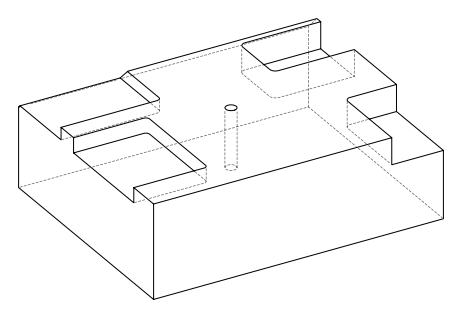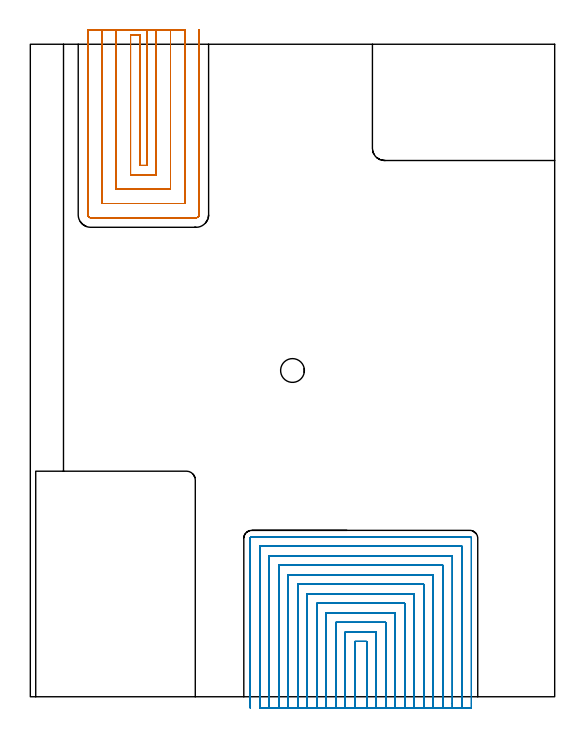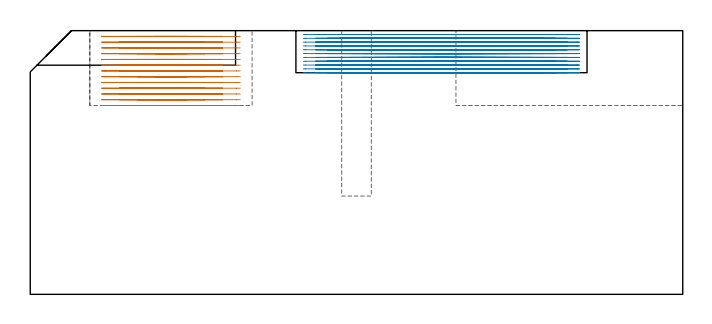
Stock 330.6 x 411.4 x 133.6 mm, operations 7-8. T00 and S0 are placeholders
(PLAN: 8 operations, 7 tool changes, 234.8 min)
(1 SPOT_DRILL | STEP1POCKET | NXT0321_9005460120000 | 0.03 min | 0 mm3)
(2 DRILL_BLIND_HOLE_INTO_CENTER | STEP1POCKET | UGT0301_493 | 0.34 min | 6139 mm3)
(3 DRILL_TO_ENLARGE_BLIND_HOLE | STEP1POCKET | UGT0301_375 | 0.34 min | 8634 mm3)
(4 AREA_MILL | FG_CHAMFER_SURFACE | UGT0205_001 | 19.78 min | 84352 mm3)
(5 MILL_CORNER_NOTCH_RECTANGULAR | CORNER_NOTCH_RECTANGULAR | NXT0201_011 | Follow Part, ap 3, ae 75% | 31.66 min | 318733 mm3)
(6 MILL_CORNER_NOTCH_RECTANGULAR_1 | CORNER_NOTCH_RECTANGULAR_1 | NXT0201_009 | Follow Part, ap 2, ae 75% | 48.27 min | 233971 mm3)
(7 MILL_SLOT | SLOT_PARTIAL_RECTANGULAR | NXT0201_011 | Follow Part, ap 3, ae 75% | 38.23 min | 358567 mm3)
(8 MILL_SLOT_1 | SLOT_PARTIAL_RECTANGULAR_1 | NXT0201_009 | Follow Part, ap 2, ae 75% | 96.17 min | 329347 mm3)
(TOOL NXT0321_9005460120000 | NC Spot Drill, 142deg, 12mm, Carbide, Uncoated | D12 PA142 FL30 Z2)
(TOOL UGT0301_493 | Carbide Drill 9.8 mm | D9.8 PA118 FL87 Z2)
(TOOL UGT0301_375 | Twist Drill Flat Bottom 15 mm | D15 PA180 FL120 Z2)
(TOOL UGT0205_001 | Chamfer Mill 20 x 3 x 45 deg. | D20 FL50 Z2)
(TOOL NXT0201_011 | ENDMILL 12mm [2P460-1200-NA 1630] | D12 FL38 Z6)
(TOOL NXT0201_009 | ENDMILL 8mm [2P460-0800-NA 1630] | D8 FL26 Z6)
(OP 7 MILL_SLOT)
G17 G21 G94 G90
T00 M6
G54
G17 G0 G90 X73.4 Y420.4 S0 M3
G43 Z143.6 H1
Z130.685
G94 G1 Y417.4 F250.
Y335. F500.
X69.2
Y417.4
X63.2
Y329.
X79.4
Y417.4
Y420.4 F250.
X54.2
Y417.4
Y320. F500.
X88.4
Y417.4
Y420.4 F250.
X45.2
Y417.4
Y311. F500.
X97.4
Y417.4
Y420.4 F250.
X36.2
Y417.4
Y303.9 F500.
G3 X38.1 Y302. R1.9
G1 X104.5
G3 X106.4 Y303.9 R1.9
G1 Y417.4
Y420.4 F250.
G0 X73.4 Z127.769
G1 Y417.4
Y335. F500.
X69.2
Y417.4
X63.2
Y329.
X79.4
Y417.4
Y420.4 F250.
X54.2
Y417.4
Y320. F500.
X88.4
Y417.4
Y420.4 F250.
X45.2
Y417.4
Y311. F500.
X97.4
Y417.4
Y420.4 F250.
X36.2
Y417.4
Y303.9 F500.
G3 X38.1 Y302. R1.9
G1 X104.5
G3 X106.4 Y303.9 R1.9
G1 Y417.4
Y420.4 F250.
G0 X73.4 Z124.854
G1 Y417.4
Y335. F500.
X69.2
Y417.4
X63.2
Y329.
X79.4
Y417.4
Y420.4 F250.
X54.2
Y417.4
Y320. F500.
X88.4
Y417.4
Y420.4 F250.
X45.2
Y417.4
Y311. F500.
X97.4
Y417.4
Y420.4 F250.
X36.2
Y417.4
Y303.9 F500.
G3 X38.1 Y302. R1.9
G1 X104.5
G3 X106.4 Y303.9 R1.9
G1 Y417.4
Y420.4 F250.
G0 X73.4 Z121.938
G1 Y417.4
Y335. F500.
X69.2
Y417.4
X63.2
Y329.
X79.4
Y417.4
Y420.4 F250.
X54.2
Y417.4
Y320. F500.
X88.4
Y417.4
Y420.4 F250.
X45.2
Y417.4
Y311. F500.
X97.4
Y417.4
Y420.4 F250.
X36.2
Y417.4
Y303.9 F500.
G3 X38.1 Y302. R1.9
G1 X104.5
G3 X106.4 Y303.9 R1.9
G1 Y417.4
Y420.4 F250.
G0 X73.4 Z119.023
G1 Y417.4
Y335. F500.
X69.2
Y417.4
X63.2
Y329.
X79.4
Y417.4
Y420.4 F250.
X54.2
Y417.4
Y320. F500.
X88.4
Y417.4
Y420.4 F250.
X45.2
Y417.4
Y311. F500.
X97.4
Y417.4
Y420.4 F250.
X36.2
Y417.4
Y303.9 F500.
G3 X38.1 Y302. R1.9
G1 X104.5
G3 X106.4 Y303.9 R1.9
G1 Y417.4
Y420.4 F250.
G0 X73.4 Z116.108
G1 Y417.4
Y335. F500.
X69.2
Y417.4
X63.2
Y329.
X79.4
Y417.4
Y420.4 F250.
X54.2
Y417.4
Y320. F500.
X88.4
Y417.4
Y420.4 F250.
X45.2
Y417.4
Y311. F500.
X97.4
Y417.4
Y420.4 F250.
X36.2
Y417.4
Y303.9 F500.
G3 X38.1 Y302. R1.9
G1 X104.5
G3 X106.4 Y303.9 R1.9
G1 Y417.4
Y420.4 F250.
G0 X73.4 Z113.192
G1 Y417.4
Y335. F500.
X69.2
Y417.4
X63.2
Y329.
X79.4
Y417.4
Y420.4 F250.
X54.2
Y417.4
Y320. F500.
X88.4
Y417.4
Y420.4 F250.
X45.2
Y417.4
Y311. F500.
X97.4
Y417.4
Y420.4 F250.
X36.2
Y417.4
Y303.9 F500.
G3 X38.1 Y302. R1.9
G1 X104.5
G3 X106.4 Y303.9 R1.9
G1 Y417.4
Y420.4 F250.
G0 X73.4 Z110.277
G1 Y417.4
Y335. F500.
X69.2
Y417.4
X63.2
Y329.
X79.4
Y417.4
Y420.4 F250.
X54.2
Y417.4
Y320. F500.
X88.4
Y417.4
Y420.4 F250.
X45.2
Y417.4
Y311. F500.
X97.4
Y417.4
Y420.4 F250.
X36.2
Y417.4
Y303.9 F500.
G3 X38.1 Y302. R1.9
G1 X104.5
G3 X106.4 Y303.9 R1.9
G1 Y417.4
Y420.4 F250.
G0 X73.4 Z107.362
G1 Y417.4
Y335. F500.
X69.2
Y417.4
X63.2
Y329.
X79.4
Y417.4
Y420.4 F250.
X54.2
Y417.4
Y320. F500.
X88.4
Y417.4
Y420.4 F250.
X45.2
Y417.4
Y311. F500.
X97.4
Y417.4
Y420.4 F250.
X36.2
Y417.4
Y303.9 F500.
G3 X38.1 Y302. R1.9
G1 X104.5
G3 X106.4 Y303.9 R1.9
G1 Y417.4
Y420.4 F250.
G0 X73.4 Z104.446
G1 Y417.4
Y335. F500.
X69.2
Y417.4
X63.2
Y329.
X79.4
Y417.4
Y420.4 F250.
X54.2
Y417.4
Y320. F500.
X88.4
Y417.4
Y420.4 F250.
X45.2
Y417.4
Y311. F500.
X97.4
Y417.4
Y420.4 F250.
X36.2
Y417.4
Y303.9 F500.
G3 X38.1 Y302. R1.9
G1 X104.5
G3 X106.4 Y303.9 R1.9
G1 Y417.4
Y420.4 F250.
G0 X73.4 Z101.531
G1 Y417.4
Y335. F500.
X69.2
Y417.4
X63.2
Y329.
X79.4
Y417.4
Y420.4 F250.
X54.2
Y417.4
Y320. F500.
X88.4
Y417.4
Y420.4 F250.
X45.2
Y417.4
Y311. F500.
X97.4
Y417.4
Y420.4 F250.
X36.2
Y417.4
Y303.9 F500.
G3 X38.1 Y302. R1.9
G1 X104.5
G3 X106.4 Y303.9 R1.9
G1 Y417.4
Y420.4 F250.
G0 X73.4 Z98.615
G1 Y417.4
Y335. F500.
X69.2
Y417.4
X63.2
Y329.
X79.4
Y417.4
Y420.4 F250.
X54.2
Y417.4
Y320. F500.
X88.4
Y417.4
Y420.4 F250.
X45.2
Y417.4
Y311. F500.
X97.4
Y417.4
Y420.4 F250.
X36.2
Y417.4
Y303.9 F500.
G3 X38.1 Y302. R1.9
G1 X104.5
G3 X106.4 Y303.9 R1.9
G1 Y417.4
Y420.4 F250.
G0 X73.4 Z95.7
G1 Y417.4
Y335. F500.
X69.2
Y417.4
X63.2
Y329.
X79.4
Y417.4
Y420.4 F250.
X54.2
Y417.4
Y320. F500.
X88.4
Y417.4
Y420.4 F250.
X45.2
Y417.4
Y311. F500.
X97.4
Y417.4
Y420.4 F250.
X36.2
Y417.4
Y303.9 F500.
G3 X38.1 Y302. R1.9
G1 X104.5
G3 X106.4 Y303.9 R1.9
G1 Y417.4
Y420.4 F250.
G0 Z143.6
M5
M2
(OP 8 MILL_SLOT_1)
G17 G21 G94 G90
T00 M6
G54
G17 G0 G90 X212.1 Y-7. S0 M3
G43 Z143.6 H1
Z131.664
G94 G1 Y-4. F250.
Y34.9 F500.
X204.6
Y-4.
Y-7. F250.
X218.1
Y-4.
Y40.9 F500.
X198.6
Y-4.
Y-7. F250.
X224.1
Y-4.
Y46.9 F500.
X192.6
Y-4.
Y-7. F250.
X230.1
Y-4.
Y52.9 F500.
X186.6
Y-4.
Y-7. F250.
X236.1
Y-4.
Y58.9 F500.
X180.6
Y-4.
Y-7. F250.
X242.1
Y-4.
Y64.9 F500.
X174.6
Y-4.
Y-7. F250.
X248.1
Y-4.
Y70.9 F500.
X168.6
Y-4.
Y-7. F250.
X254.1
Y-4.
Y76.9 F500.
X162.6
Y-4.
Y-7. F250.
X260.1
Y-4.
Y82.9 F500.
X156.6
Y-4.
Y-7. F250.
X266.1
Y-4.
Y88.9 F500.
X150.6
Y-4.
Y-7. F250.
X272.1
Y-4.
Y94.9 F500.
X144.6
Y-4.
Y-7. F250.
X278.1
Y-4.
Y99.9 F500.
G3 X277.1 Y100.9 R1.
G1 X139.6
G3 X138.6 Y99.9 R1.
G1 Y-4.
Y-7. F250.
G0 X212.1 Z129.727
G1 Y-4.
Y34.9 F500.
X204.6
Y-4.
Y-7. F250.
X218.1
Y-4.
Y40.9 F500.
X198.6
Y-4.
Y-7. F250.
X224.1
Y-4.
Y46.9 F500.
X192.6
Y-4.
Y-7. F250.
X230.1
Y-4.
Y52.9 F500.
X186.6
Y-4.
Y-7. F250.
X236.1
Y-4.
Y58.9 F500.
X180.6
Y-4.
Y-7. F250.
X242.1
Y-4.
Y64.9 F500.
X174.6
Y-4.
Y-7. F250.
X248.1
Y-4.
Y70.9 F500.
X168.6
Y-4.
Y-7. F250.
X254.1
Y-4.
Y76.9 F500.
X162.6
Y-4.
Y-7. F250.
X260.1
Y-4.
Y82.9 F500.
X156.6
Y-4.
Y-7. F250.
X266.1
Y-4.
Y88.9 F500.
X150.6
Y-4.
Y-7. F250.
X272.1
Y-4.
Y94.9 F500.
X144.6
Y-4.
Y-7. F250.
X278.1
Y-4.
Y99.9 F500.
G3 X277.1 Y100.9 R1.
G1 X139.6
G3 X138.6 Y99.9 R1.
G1 Y-4.
Y-7. F250.
G0 X212.1 Z127.791
G1 Y-4.
Y34.9 F500.
X204.6
Y-4.
Y-7. F250.
X218.1
Y-4.
Y40.9 F500.
X198.6
Y-4.
Y-7. F250.
X224.1
Y-4.
Y46.9 F500.
X192.6
Y-4.
Y-7. F250.
X230.1
Y-4.
Y52.9 F500.
X186.6
Y-4.
Y-7. F250.
X236.1
Y-4.
Y58.9 F500.
X180.6
Y-4.
Y-7. F250.
X242.1
Y-4.
Y64.9 F500.
X174.6
Y-4.
Y-7. F250.
X248.1
Y-4.
Y70.9 F500.
X168.6
Y-4.
Y-7. F250.
X254.1
Y-4.
Y76.9 F500.
X162.6
Y-4.
Y-7. F250.
X260.1
Y-4.
Y82.9 F500.
X156.6
Y-4.
Y-7. F250.
X266.1
Y-4.
Y88.9 F500.
X150.6
Y-4.
Y-7. F250.
X272.1
Y-4.
Y94.9 F500.
X144.6
Y-4.
Y-7. F250.
X278.1
Y-4.
Y99.9 F500.
G3 X277.1 Y100.9 R1.
G1 X139.6
G3 X138.6 Y99.9 R1.
G1 Y-4.
Y-7. F250.
G0 X212.1 Z125.854
G1 Y-4.
Y34.9 F500.
X204.6
Y-4.
Y-7. F250.
X218.1
Y-4.
Y40.9 F500.
X198.6
Y-4.
Y-7. F250.
X224.1
Y-4.
Y46.9 F500.
X192.6
Y-4.
Y-7. F250.
X230.1
Y-4.
Y52.9 F500.
X186.6
Y-4.
Y-7. F250.
X236.1
Y-4.
Y58.9 F500.
X180.6
Y-4.
Y-7. F250.
X242.1
Y-4.
Y64.9 F500.
X174.6
Y-4.
Y-7. F250.
X248.1
Y-4.
Y70.9 F500.
X168.6
Y-4.
Y-7. F250.
X254.1
Y-4.
Y76.9 F500.
X162.6
Y-4.
Y-7. F250.
X260.1
Y-4.
Y82.9 F500.
X156.6
Y-4.
Y-7. F250.
X266.1
Y-4.
Y88.9 F500.
X150.6
Y-4.
Y-7. F250.
X272.1
Y-4.
Y94.9 F500.
X144.6
Y-4.
Y-7. F250.
X278.1
Y-4.
Y99.9 F500.
G3 X277.1 Y100.9 R1.
G1 X139.6
G3 X138.6 Y99.9 R1.
G1 Y-4.
Y-7. F250.
G0 X212.1 Z123.918
G1 Y-4.
Y34.9 F500.
X204.6
Y-4.
Y-7. F250.
X218.1
Y-4.
Y40.9 F500.
X198.6
Y-4.
Y-7. F250.
X224.1
Y-4.
Y46.9 F500.
X192.6
Y-4.
Y-7. F250.
X230.1
Y-4.
Y52.9 F500.
X186.6
Y-4.
Y-7. F250.
X236.1
Y-4.
Y58.9 F500.
X180.6
Y-4.
Y-7. F250.
X242.1
Y-4.
Y64.9 F500.
X174.6
Y-4.
Y-7. F250.
X248.1
Y-4.
Y70.9 F500.
X168.6
Y-4.
Y-7. F250.
X254.1
Y-4.
Y76.9 F500.
X162.6
Y-4.
Y-7. F250.
X260.1
Y-4.
Y82.9 F500.
X156.6
Y-4.
Y-7. F250.
X266.1
Y-4.
Y88.9 F500.
X150.6
Y-4.
Y-7. F250.
X272.1
Y-4.
Y94.9 F500.
X144.6
Y-4.
Y-7. F250.
X278.1
Y-4.
Y99.9 F500.
G3 X277.1 Y100.9 R1.
G1 X139.6
G3 X138.6 Y99.9 R1.
G1 Y-4.
Y-7. F250.
G0 X212.1 Z121.982
G1 Y-4.
Y34.9 F500.
X204.6
Y-4.
Y-7. F250.
X218.1
Y-4.
Y40.9 F500.
X198.6
Y-4.
Y-7. F250.
X224.1
Y-4.
Y46.9 F500.
X192.6
Y-4.
Y-7. F250.
X230.1
Y-4.
Y52.9 F500.
X186.6
Y-4.
Y-7. F250.
X236.1
Y-4.
Y58.9 F500.
X180.6
Y-4.
Y-7. F250.
X242.1
Y-4.
Y64.9 F500.
X174.6
Y-4.
Y-7. F250.
X248.1
Y-4.
Y70.9 F500.
X168.6
Y-4.
Y-7. F250.
X254.1
Y-4.
Y76.9 F500.
X162.6
Y-4.
Y-7. F250.
X260.1
Y-4.
Y82.9 F500.
X156.6
Y-4.
Y-7. F250.
X266.1
Y-4.
Y88.9 F500.
X150.6
Y-4.
Y-7. F250.
X272.1
Y-4.
Y94.9 F500.
X144.6
Y-4.
Y-7. F250.
X278.1
Y-4.
Y99.9 F500.
G3 X277.1 Y100.9 R1.
G1 X139.6
G3 X138.6 Y99.9 R1.
G1 Y-4.
Y-7. F250.
G0 X212.1 Z120.045
G1 Y-4.
Y34.9 F500.
X204.6
Y-4.
Y-7. F250.
X218.1
Y-4.
Y40.9 F500.
X198.6
Y-4.
Y-7. F250.
X224.1
Y-4.
Y46.9 F500.
X192.6
Y-4.
Y-7. F250.
X230.1
Y-4.
Y52.9 F500.
X186.6
Y-4.
Y-7. F250.
X236.1
Y-4.
Y58.9 F500.
X180.6
Y-4.
Y-7. F250.
X242.1
Y-4.
Y64.9 F500.
X174.6
Y-4.
Y-7. F250.
X248.1
Y-4.
Y70.9 F500.
X168.6
Y-4.
Y-7. F250.
X254.1
Y-4.
Y76.9 F500.
X162.6
Y-4.
Y-7. F250.
X260.1
Y-4.
Y82.9 F500.
X156.6
Y-4.
Y-7. F250.
X266.1
Y-4.
Y88.9 F500.
X150.6
Y-4.
Y-7. F250.
X272.1
Y-4.
Y94.9 F500.
X144.6
Y-4.
Y-7. F250.
X278.1
Y-4.
Y99.9 F500.
G3 X277.1 Y100.9 R1.
G1 X139.6
G3 X138.6 Y99.9 R1.
G1 Y-4.
Y-7. F250.
G0 X212.1 Z118.109
G1 Y-4.
Y34.9 F500.
X204.6
Y-4.
Y-7. F250.
X218.1
Y-4.
Y40.9 F500.
X198.6
Y-4.
Y-7. F250.
X224.1
Y-4.
Y46.9 F500.
X192.6
Y-4.
Y-7. F250.
X230.1
Y-4.
Y52.9 F500.
X186.6
Y-4.
Y-7. F250.
X236.1
Y-4.
Y58.9 F500.
X180.6
Y-4.
Y-7. F250.
X242.1
Y-4.
Y64.9 F500.
X174.6
Y-4.
Y-7. F250.
X248.1
Y-4.
Y70.9 F500.
X168.6
Y-4.
Y-7. F250.
X254.1
Y-4.
Y76.9 F500.
X162.6
Y-4.
Y-7. F250.
X260.1
Y-4.
Y82.9 F500.
X156.6
Y-4.
Y-7. F250.
X266.1
Y-4.
Y88.9 F500.
X150.6
Y-4.
Y-7. F250.
X272.1
Y-4.
Y94.9 F500.
X144.6
Y-4.
Y-7. F250.
X278.1
Y-4.
Y99.9 F500.
G3 X277.1 Y100.9 R1.
G1 X139.6
G3 X138.6 Y99.9 R1.
G1 Y-4.
Y-7. F250.
G0 X212.1 Z116.173
G1 Y-4.
Y34.9 F500.
X204.6
Y-4.
Y-7. F250.
X218.1
Y-4.
Y40.9 F500.
X198.6
Y-4.
Y-7. F250.
X224.1
Y-4.
Y46.9 F500.
X192.6
Y-4.
Y-7. F250.
X230.1
Y-4.
Y52.9 F500.
X186.6
Y-4.
Y-7. F250.
X236.1
Y-4.
Y58.9 F500.
X180.6
Y-4.
Y-7. F250.
X242.1
Y-4.
Y64.9 F500.
X174.6
Y-4.
Y-7. F250.
X248.1
Y-4.
Y70.9 F500.
X168.6
Y-4.
Y-7. F250.
X254.1
Y-4.
Y76.9 F500.
X162.6
Y-4.
Y-7. F250.
X260.1
Y-4.
Y82.9 F500.
X156.6
Y-4.
Y-7. F250.
X266.1
Y-4.
Y88.9 F500.
X150.6
Y-4.
Y-7. F250.
X272.1
Y-4.
Y94.9 F500.
X144.6
Y-4.
Y-7. F250.
X278.1
Y-4.
Y99.9 F500.
G3 X277.1 Y100.9 R1.
G1 X139.6
G3 X138.6 Y99.9 R1.
G1 Y-4.
Y-7. F250.
G0 X212.1 Z114.236
G1 Y-4.
Y34.9 F500.
X204.6
Y-4.
Y-7. F250.
X218.1
Y-4.
Y40.9 F500.
X198.6
Y-4.
Y-7. F250.
X224.1
Y-4.
Y46.9 F500.
X192.6
Y-4.
Y-7. F250.
X230.1
Y-4.
Y52.9 F500.
X186.6
Y-4.
Y-7. F250.
X236.1
Y-4.
Y58.9 F500.
X180.6
Y-4.
Y-7. F250.
X242.1
Y-4.
Y64.9 F500.
X174.6
Y-4.
Y-7. F250.
X248.1
Y-4.
Y70.9 F500.
X168.6
Y-4.
Y-7. F250.
X254.1
Y-4.
Y76.9 F500.
X162.6
Y-4.
Y-7. F250.
X260.1
Y-4.
Y82.9 F500.
X156.6
Y-4.
Y-7. F250.
X266.1
Y-4.
Y88.9 F500.
X150.6
Y-4.
Y-7. F250.
X272.1
Y-4.
Y94.9 F500.
X144.6
Y-4.
Y-7. F250.
X278.1
Y-4.
Y99.9 F500.
G3 X277.1 Y100.9 R1.
G1 X139.6
G3 X138.6 Y99.9 R1.
G1 Y-4.
Y-7. F250.
G0 X212.1 Z112.3
G1 Y-4.
Y34.9 F500.
X204.6
Y-4.
Y-7. F250.
X218.1
Y-4.
Y40.9 F500.
X198.6
Y-4.
Y-7. F250.
X224.1
Y-4.
Y46.9 F500.
X192.6
Y-4.
Y-7. F250.
X230.1
Y-4.
Y52.9 F500.
X186.6
Y-4.
Y-7. F250.
X236.1
Y-4.
Y58.9 F500.
X180.6
Y-4.
Y-7. F250.
X242.1
Y-4.
Y64.9 F500.
X174.6
Y-4.
Y-7. F250.
X248.1
Y-4.
Y70.9 F500.
X168.6
Y-4.
Y-7. F250.
X254.1
Y-4.
Y76.9 F500.
X162.6
Y-4.
Y-7. F250.
X260.1
Y-4.
Y82.9 F500.
X156.6
Y-4.
Y-7. F250.
X266.1
Y-4.
Y88.9 F500.
X150.6
Y-4.
Y-7. F250.
X272.1
Y-4.
Y94.9 F500.
X144.6
Y-4.
Y-7. F250.
X278.1
Y-4.
Y99.9 F500.
G3 X277.1 Y100.9 R1.
G1 X139.6
G3 X138.6 Y99.9 R1.
G1 Y-4.
Y-7. F250.
G0 Z143.6
M5
M2
